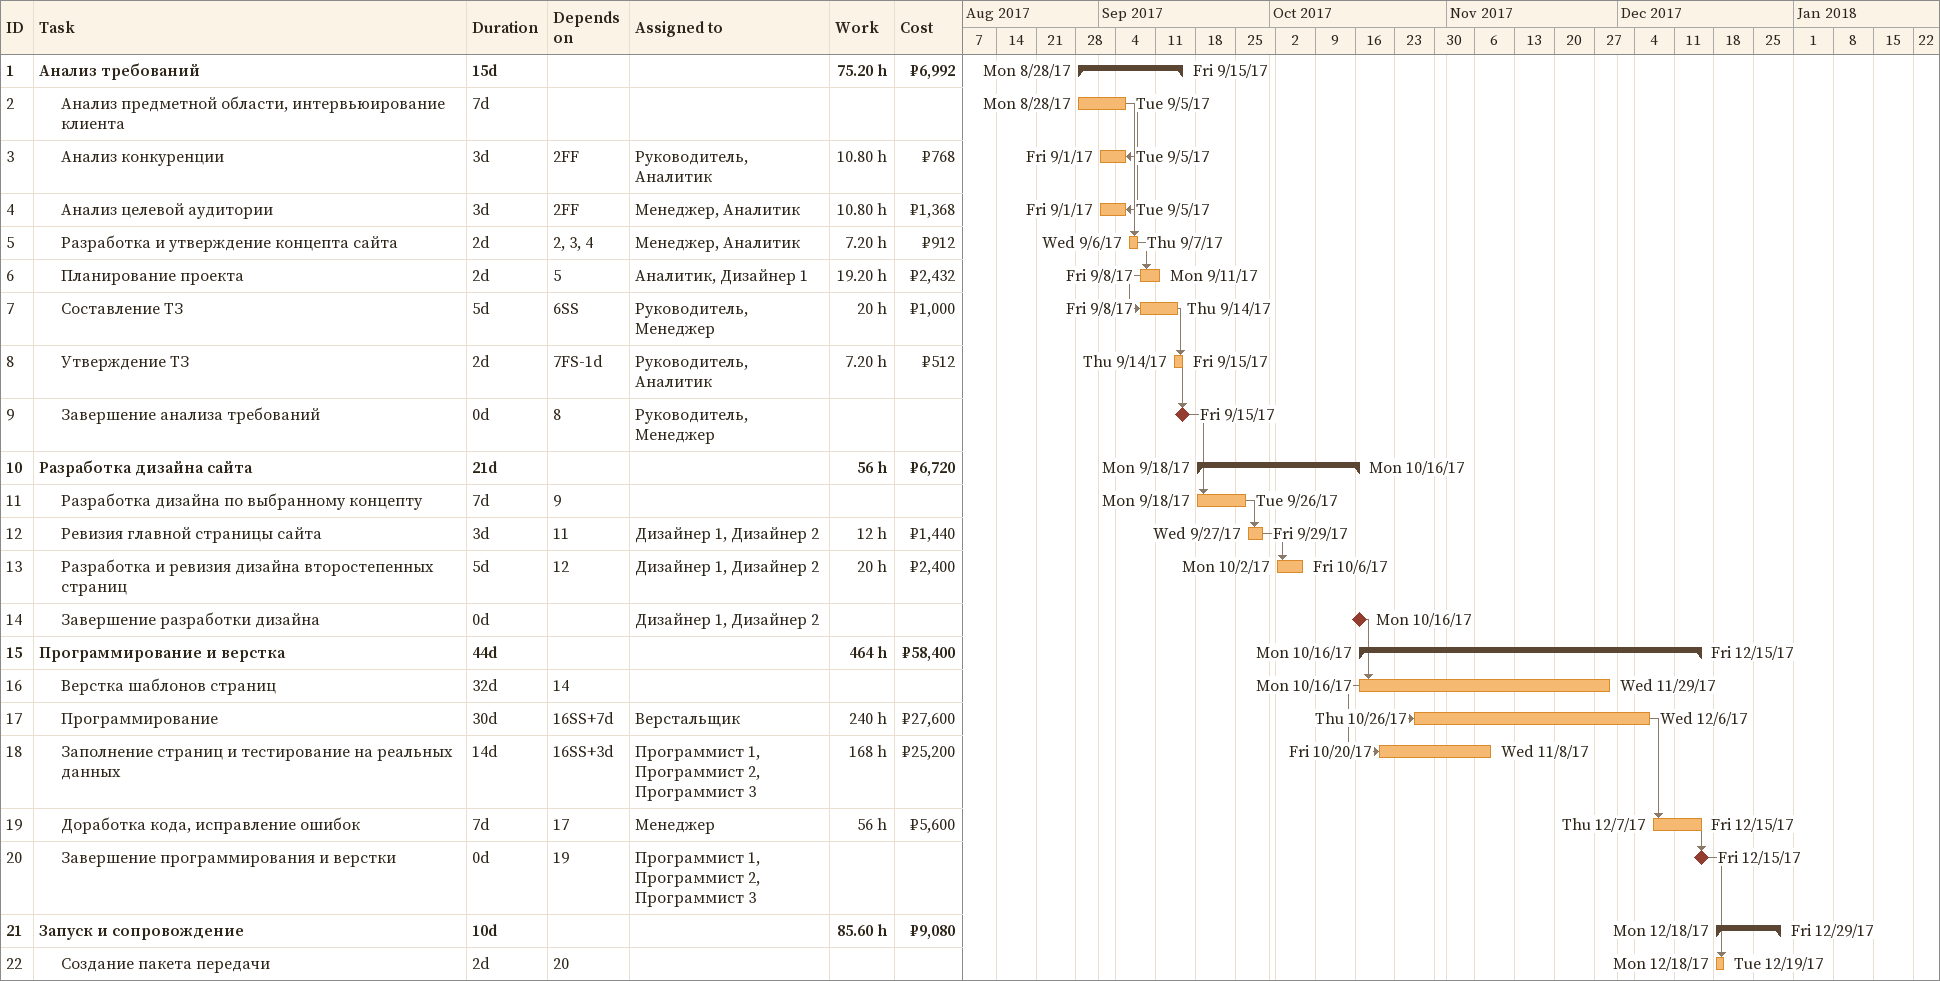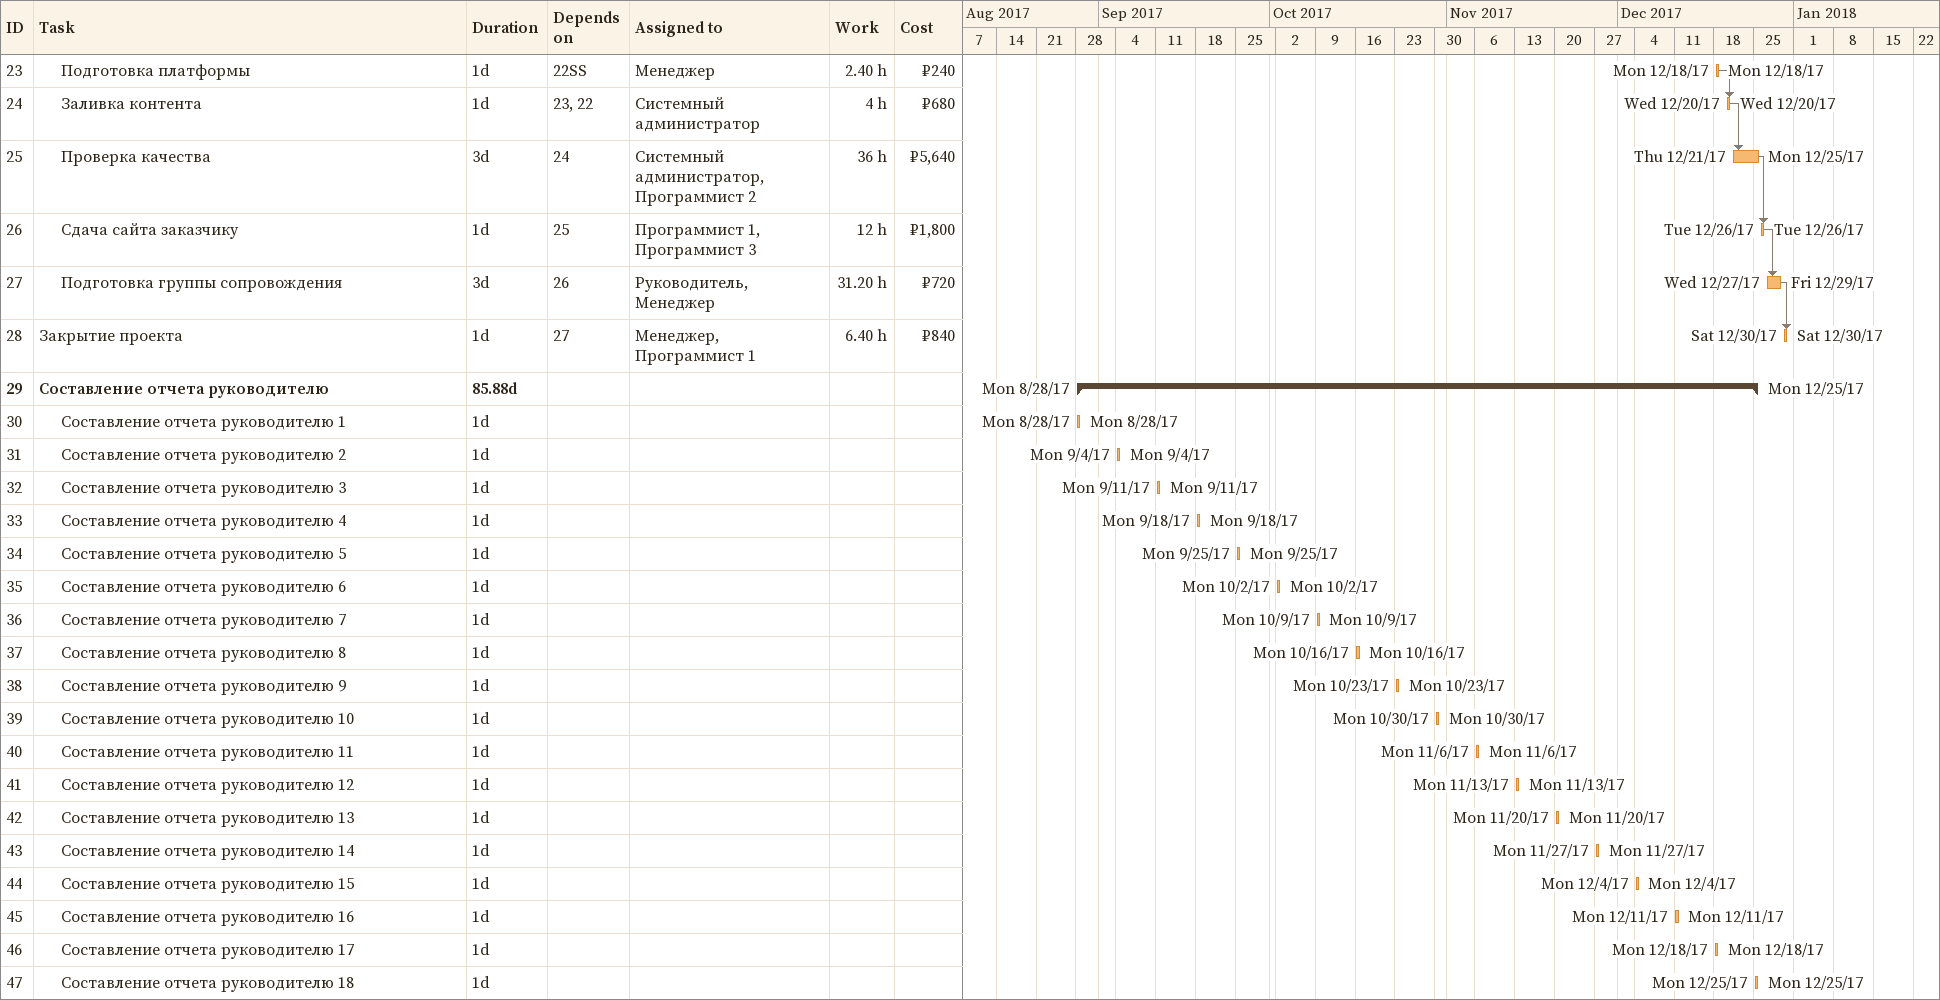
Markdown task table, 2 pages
| ID | Level | Task | Duration | Start | Finish | Predecessors | Resources | Work (h) | Cost (₽) |
|---|---|---|---|---|---|---|---|---|---|
| 1 | 1 | **Анализ требований** | 15d | 2017-08-28 | 2017-09-15 |  |  | 75.20 | 6992 |
| 2 | 2 | Анализ предметной области, интервьюирование клиента | 7d | 2017-08-28 | 2017-09-05 |  |  |  |  |
| 3 | 2 | Анализ конкуренции | 3d | 2017-09-01 | 2017-09-05 | 2FF | Руководитель, Аналитик | 10.80 | 768 |
| 4 | 2 | Анализ целевой аудитории | 3d | 2017-09-01 | 2017-09-05 | 2FF | Менеджер, Аналитик | 10.80 | 1368 |
| 5 | 2 | Разработка и утверждение концепта сайта | 2d | 2017-09-06 | 2017-09-07 | 2, 3, 4 | Менеджер, Аналитик | 7.20 | 912 |
| 6 | 2 | Планирование проекта | 2d | 2017-09-08 | 2017-09-11 | 5 | Аналитик, Дизайнер 1 | 19.20 | 2432 |
| 7 | 2 | Составление ТЗ | 5d | 2017-09-08 | 2017-09-14 | 6SS | Руководитель, Менеджер | 20 | 1000 |
| 8 | 2 | Утверждение ТЗ | 2d | 2017-09-14 | 2017-09-15 | 7FS-1d | Руководитель, Аналитик | 7.20 | 512 |
| 9 | 2 | Завершение анализа требований | 0d | 2017-09-15 | 2017-09-15 | 8 | Руководитель, Менеджер |  |  |
| 10 | 1 | **Разработка дизайна сайта** | 21d | 2017-09-18 | 2017-10-16 |  |  | 56 | 6720 |
| 11 | 2 | Разработка дизайна по выбранному концепту | 7d | 2017-09-18 | 2017-09-26 | 9 |  |  |  |
| 12 | 2 | Ревизия главной страницы сайта | 3d | 2017-09-27 | 2017-09-29 | 11 | Дизайнер 1, Дизайнер 2 | 12 | 1440 |
| 13 | 2 | Разработка и ревизия дизайна второстепенных страниц | 5d | 2017-10-02 | 2017-10-06 | 12 | Дизайнер 1, Дизайнер 2 | 20 | 2400 |
| 14 | 2 | Завершение разработки дизайна | 0d | 2017-10-16 | 2017-10-16 |  | Дизайнер 1, Дизайнер 2 |  |  |
| 15 | 1 | **Программирование и верстка** | 44d | 2017-10-16 | 2017-12-15 |  |  | 464 | 58400 |
| 16 | 2 | Верстка шаблонов страниц | 32d | 2017-10-16 | 2017-11-29 | 14 |  |  |  |
| 17 | 2 | Программирование | 30d | 2017-10-26 | 2017-12-06 | 16SS+7d | Верстальщик | 240 | 27600 |
| 18 | 2 | Заполнение страниц и тестирование на реальных данных | 14d | 2017-10-20 | 2017-11-08 | 16SS+3d | Программист 1, Программист 2, Программист 3 | 168 | 25200 |
| 19 | 2 | Доработка кода, исправление ошибок | 7d | 2017-12-07 | 2017-12-15 | 17 | Менеджер | 56 | 5600 |
| 20 | 2 | Завершение программирования и верстки | 0d | 2017-12-15 | 2017-12-15 | 19 | Программист 1, Программист 2, Программист 3 |  |  |
| 21 | 1 | **Запуск и сопровождение** | 10d | 2017-12-18 | 2017-12-29 |  |  | 85.60 | 9080 |
| 22 | 2 | Создание пакета передачи | 2d | 2017-12-18 | 2017-12-19 | 20 |  |  |  |
| 23 | 2 | Подготовка платформы | 1d | 2017-12-18 | 2017-12-18 | 22SS | Менеджер | 2.40 | 240 |
| 24 | 2 | Заливка контента | 1d | 2017-12-20 | 2017-12-20 | 23, 22 | Системный администратор | 4 | 680 |
| 25 | 2 | Проверка качества | 3d | 2017-12-21 | 2017-12-25 | 24 | Системный администратор, Программист 2 | 36 | 5640 |
| 26 | 2 | Сдача сайта заказчику | 1d | 2017-12-26 | 2017-12-26 | 25 | Программист 1, Программист 3 | 12 | 1800 |
| 27 | 2 | Подготовка группы сопровождения | 3d | 2017-12-27 | 2017-12-29 | 26 | Руководитель, Менеджер | 31.20 | 720 |
| 28 | 1 | Закрытие проекта | 1d | 2017-12-30 | 2017-12-30 | 27 | Менеджер, Программист 1 | 6.40 | 840 |
| 29 | 1 | **Составление отчета руководителю** | 85.88d | 2017-08-28 | 2017-12-25 |  |  |  |  |
| 30 | 2 | Составление отчета руководителю 1 | 1d | 2017-08-28 | 2017-08-28 |  |  |  |  |
| 31 | 2 | Составление отчета руководителю 2 | 1d | 2017-09-04 | 2017-09-04 |  |  |  |  |
| 32 | 2 | Составление отчета руководителю 3 | 1d | 2017-09-11 | 2017-09-11 |  |  |  |  |
| 33 | 2 | Составление отчета руководителю 4 | 1d | 2017-09-18 | 2017-09-18 |  |  |  |  |
| 34 | 2 | Составление отчета руководителю 5 | 1d | 2017-09-25 | 2017-09-25 |  |  |  |  |
| 35 | 2 | Составление отчета руководителю 6 | 1d | 2017-10-02 | 2017-10-02 |  |  |  |  |
| 36 | 2 | Составление отчета руководителю 7 | 1d | 2017-10-09 | 2017-10-09 |  |  |  |  |
| 37 | 2 | Составление отчета руководителю 8 | 1d | 2017-10-16 | 2017-10-16 |  |  |  |  |
| 38 | 2 | Составление отчета руководителю 9 | 1d | 2017-10-23 | 2017-10-23 |  |  |  |  |
| 39 | 2 | Составление отчета руководителю 10 | 1d | 2017-10-30 | 2017-10-30 |  |  |  |  |
| 40 | 2 | Составление отчета руководителю 11 | 1d | 2017-11-06 | 2017-11-06 |  |  |  |  |
| 41 | 2 | Составление отчета руководителю 12 | 1d | 2017-11-13 | 2017-11-13 |  |  |  |  |
| 42 | 2 | Составление отчета руководителю 13 | 1d | 2017-11-20 | 2017-11-20 |  |  |  |  |
| 43 | 2 | Составление отчета руководителю 14 | 1d | 2017-11-27 | 2017-11-27 |  |  |  |  |
| 44 | 2 | Составление отчета руководителю 15 | 1d | 2017-12-04 | 2017-12-04 |  |  |  |  |
| 45 | 2 | Составление отчета руководителю 16 | 1d | 2017-12-11 | 2017-12-11 |  |  |  |  |
| 46 | 2 | Составление отчета руководителю 17 | 1d | 2017-12-18 | 2017-12-18 |  |  |  |  |
| 47 | 2 | Составление отчета руководителю 18 | 1d | 2017-12-25 | 2017-12-25 |  |  |  |  |
